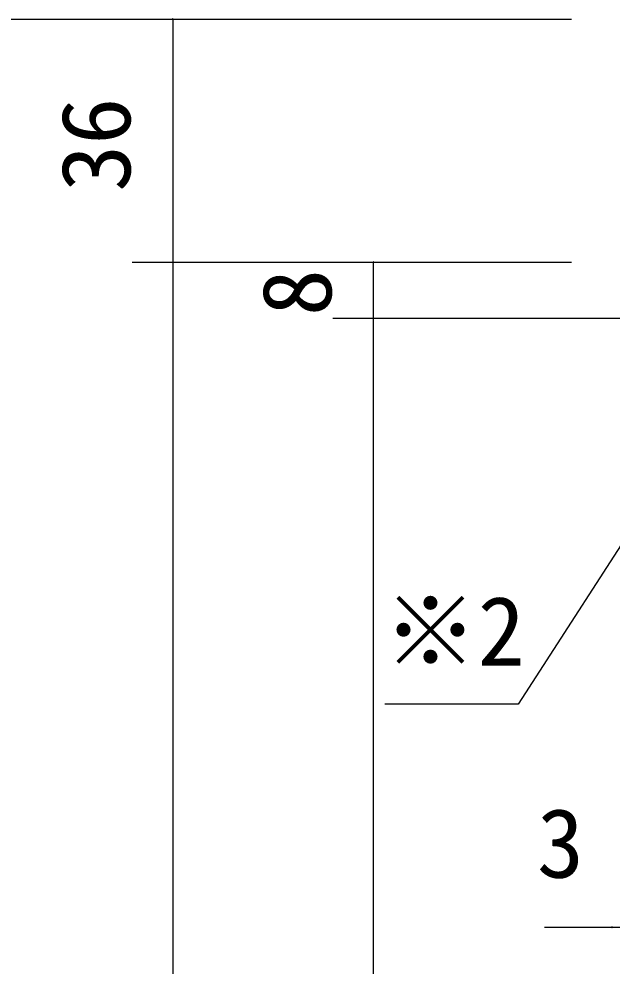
# Model space of a CAD drawing. Units: millimetres, scale not verified. Extents: x -800 to 800, y -554 to 554.
# Drawn here: x -595.1 to -507.3, y 303.9 to 444.2 of the extents above; entities that cross this region are included whole.
import ezdxf
from ezdxf.enums import TextEntityAlignment as Align

# ---------------------------------------------------------------- set-up
doc = ezdxf.new("R2010")
doc.units = ezdxf.units.MM
doc.header["$LTSCALE"] = 4
doc.layers.add('2-0', color=7, linetype='Continuous', lineweight=25)
doc.styles.add('ＭＳ ゴシック', font='')
doc.styles.get('ＭＳ ゴシック').set_extended_font_data('MS Gothic')

msp = doc.modelspace()

# ---------------------------------------------------------------- linework, layer by layer
at = {"layer": '2-0'}
for p, q in [((-608.024, 444.201), (-513.287, 444.201)), ((-572.341, 444.201), (-572.341, 185.393)), ((-572.3, 444.205), (-572.3, 444.201)), ((-578.342, 408.202), (-513.287, 408.202)), ((-572.3, 408.206), (-572.3, 408.202)), ((-542.654, 408.202), (-542.654, 185.392)), ((-542.614, 408.206), (-542.614, 408.202)), ((-548.655, 399.902), (-456.07, 399.902)), ((-542.614, 399.906), (-542.614, 399.902)), ((-517.285, 309.68), (-325.291, 309.68))]:
    msp.add_line(p, q, dxfattribs=at)
msp.add_lwpolyline([(-501.785, 372.75), (-521.193, 342.714), (-540.94, 342.714)], dxfattribs=at)
for centre, radius, start, end in [((-572.341, 444.201), 0.0406, 171.47734, 177.1857), ((-572.34, 444.201), 0.0417, 177.16921, 182.83079), ((-572.341, 444.201), 0.0406, 182.8143, 188.52266), ((-572.342, 444.201), 0.0394, 165.73039, 171.47234), ((-572.342, 444.2), 0.0394, 188.52766, 194.26961), ((-572.343, 444.201), 0.0386, 159.98079, 165.72588), ((-572.343, 444.2), 0.0386, 194.27412, 200.01921), ((-572.343, 444.201), 0.0382, 154.253, 159.97697), ((-572.343, 444.2), 0.0382, 200.02303, 205.747), ((-572.343, 444.201), 0.0381, 148.56433, 154.24997), ((-572.343, 444.2), 0.0381, 205.75003, 211.43567), ((-572.343, 444.201), 0.0382, 142.9248, 148.56207), ((-572.343, 444.2), 0.0382, 211.43793, 217.0752), ((-572.343, 444.201), 0.0384, 137.33795, 142.92323), ((-572.343, 444.2), 0.0384, 217.07677, 222.66205), ((-572.343, 444.201), 0.0388, 131.802, 137.33691), ((-572.343, 444.2), 0.0388, 222.66309, 228.198), ((-572.342, 444.201), 0.0392, 126.31149, 131.80132), ((-572.342, 444.201), 0.0392, 228.19868, 233.68851), ((-572.342, 444.2), 0.0397, 120.85895, 126.31098), ((-572.342, 444.201), 0.0397, 233.68902, 239.14105), ((-572.342, 444.2), 0.0403, 115.43664, 120.85842), ((-572.342, 444.202), 0.0403, 239.14158, 244.56336), ((-572.341, 444.199), 0.0409, 110.03809, 115.43593), ((-572.341, 444.202), 0.0409, 244.56407, 249.96191), ((-572.341, 444.198), 0.0416, 104.65949, 110.03706), ((-572.341, 444.203), 0.0416, 249.96294, 255.34051), ((-572.341, 444.198), 0.0424, 99.30078, 104.65806), ((-572.341, 444.204), 0.0424, 255.34194, 260.69922), ((-572.341, 444.197), 0.0434, 93.96635, 99.2989), ((-572.341, 444.205), 0.0434, 260.7011, 266.03365), ((-572.341, 444.195), 0.0446, 88.66717, 93.96855), ((-572.341, 444.206), 0.0446, 266.03145, 271.33283), ((-572.341, 444.196), 0.044, 83.37204, 88.68909), ((-572.341, 444.205), 0.044, 271.31091, 276.62796), ((-572.341, 444.197), 0.0429, 78.02417, 83.36993), ((-572.341, 444.204), 0.0429, 276.63007, 281.97583), ((-572.34, 444.198), 0.042, 72.65482, 78.02251), ((-572.34, 444.203), 0.042, 281.97749, 287.34518), ((-572.34, 444.199), 0.0412, 67.26614, 72.6536), ((-572.34, 444.203), 0.0412, 287.3464, 292.73386), ((-572.34, 444.199), 0.0406, 61.85613, 67.26529), ((-572.34, 444.202), 0.0406, 292.73471, 298.14387), ((-572.34, 444.2), 0.04, 56.41953, 61.85553), ((-572.34, 444.201), 0.04, 298.14447, 303.58047), ((-572.339, 444.2), 0.0395, 50.94907, 56.41903), ((-572.339, 444.201), 0.0395, 303.58097, 309.05093), ((-572.339, 444.201), 0.039, 45.43695, 50.94849), ((-572.339, 444.201), 0.039, 309.05151, 314.56305), ((-572.339, 444.201), 0.0386, 39.87649, 45.43611), ((-572.339, 444.2), 0.0386, 314.56389, 320.12351), ((-572.339, 444.201), 0.0383, 34.26384, 39.8752), ((-572.339, 444.2), 0.0383, 320.1248, 325.73616), ((-572.338, 444.201), 0.0381, 28.59965, 34.26194), ((-572.338, 444.2), 0.0381, 325.73806, 331.40035), ((-572.338, 444.201), 0.0381, 22.89051, 28.59701), ((-572.338, 444.2), 0.0381, 331.40299, 337.10949), ((-572.339, 444.201), 0.0384, 17.14995, 22.88709), ((-572.339, 444.2), 0.0384, 337.11291, 342.85005), ((-572.339, 444.201), 0.039, 11.3988, 17.14577), ((-572.339, 444.2), 0.039, 342.85423, 348.6012), ((-572.34, 444.201), 0.0399, 5.66473, 11.39401), ((-572.342, 444.201), 0.0413, 354.34042, 0.01909), ((-572.34, 444.201), 0.0399, 348.60599, 354.33527), ((-572.341, 408.202), 0.0406, 182.8143, 188.52266), ((-572.345, 408.202), 0.0365, 164.98205, 170.81891), ((-572.346, 408.202), 0.0352, 170.82015, 176.87476), ((-572.343, 408.202), 0.0379, 177.03052, 182.96948), ((-572.342, 408.202), 0.0394, 188.52766, 194.26961), ((-572.343, 408.202), 0.0379, 159.35032, 164.98281), ((-572.343, 408.202), 0.0386, 194.27412, 200.01921), ((-572.342, 408.201), 0.0393, 153.89716, 159.35252), ((-572.343, 408.202), 0.0382, 200.02303, 205.747), ((-572.341, 408.201), 0.0406, 148.5855, 153.90029), ((-572.343, 408.202), 0.0381, 205.75003, 211.43567), ((-572.343, 408.202), 0.0382, 211.43793, 217.0752), ((-572.34, 408.2), 0.0415, 143.37283, 148.58915), ((-572.34, 408.2), 0.0422, 138.21427, 143.37667), ((-572.343, 408.202), 0.0384, 217.07677, 222.66205), ((-572.343, 408.202), 0.0388, 222.66309, 228.198), ((-572.339, 408.2), 0.0424, 133.06491, 138.21801), ((-572.339, 408.2), 0.0424, 127.88189, 133.06831), ((-572.342, 408.202), 0.0392, 228.19868, 233.68851), ((-572.34, 408.2), 0.042, 122.62636, 127.88468), ((-572.342, 408.203), 0.0397, 233.68902, 239.14105), ((-572.342, 408.203), 0.0403, 239.14158, 244.56336), ((-572.34, 408.2), 0.0414, 117.26569, 122.62828), ((-572.34, 408.201), 0.0407, 111.77587, 117.26641), ((-572.341, 408.204), 0.0409, 244.56407, 249.96191), ((-572.341, 408.202), 0.0401, 106.14428, 111.7751), ((-572.341, 408.205), 0.0416, 249.96294, 255.34051), ((-572.341, 408.202), 0.0396, 100.3723, 106.14174), ((-572.341, 408.205), 0.0424, 255.34194, 260.69922), ((-572.341, 408.202), 0.0394, 94.47739, 100.36786), ((-572.341, 408.206), 0.0434, 260.70111, 266.03365), ((-572.341, 408.202), 0.0396, 88.49958, 94.47362), ((-572.341, 408.207), 0.0446, 266.03145, 271.33283), ((-572.341, 408.202), 0.0394, 82.56692, 88.50609), ((-572.341, 408.207), 0.044, 271.31091, 276.62796), ((-572.341, 408.202), 0.0394, 76.72834, 82.56154), ((-572.341, 408.206), 0.0429, 276.63007, 281.97583), ((-572.341, 408.202), 0.0398, 71.02356, 76.72486), ((-572.34, 408.205), 0.042, 281.97749, 287.34518), ((-572.341, 408.201), 0.0404, 65.46198, 71.02193), ((-572.34, 408.204), 0.0412, 287.3464, 292.73386), ((-572.341, 408.201), 0.0411, 60.03774, 65.46199), ((-572.34, 408.204), 0.0406, 292.73471, 298.14387), ((-572.342, 408.2), 0.0417, 54.73221, 60.0391), ((-572.34, 408.203), 0.04, 298.14447, 303.58047), ((-572.342, 408.2), 0.0422, 49.51672, 54.7346), ((-572.339, 408.203), 0.0395, 303.58097, 309.05093), ((-572.342, 408.2), 0.0425, 44.35521, 49.51985), ((-572.339, 408.202), 0.039, 309.05151, 314.56305), ((-572.342, 408.2), 0.0424, 39.20656, 44.35881), ((-572.339, 408.202), 0.0386, 314.56389, 320.12351), ((-572.342, 408.2), 0.0419, 34.02665, 39.21038), ((-572.339, 408.202), 0.0383, 320.1248, 325.73616), ((-572.341, 408.2), 0.0411, 28.77035, 34.03043), ((-572.338, 408.202), 0.0381, 325.73806, 331.40035), ((-572.34, 408.201), 0.04, 23.39371, 28.77379), ((-572.338, 408.202), 0.0381, 331.40299, 337.10949), ((-572.339, 408.201), 0.0386, 17.85659, 23.39643), ((-572.339, 408.202), 0.0384, 337.11291, 342.85005), ((-572.337, 408.202), 0.0372, 12.12611, 17.85814), ((-572.339, 408.202), 0.039, 342.85423, 348.6012), ((-572.336, 408.202), 0.0359, 6.18083, 12.12595), ((-572.342, 408.202), 0.0413, 354.34042, 0.01909), ((-572.34, 408.202), 0.0399, 348.60599, 354.33527), ((-542.652, 408.203), 0.0432, 167.97473, 172.87074), ((-542.645, 408.202), 0.0499, 177.74603, 182.25397), ((-542.653, 408.203), 0.0417, 162.93847, 167.97679), ((-542.65, 408.202), 0.0445, 172.86821, 177.65147), ((-542.643, 408.202), 0.0513, 182.11375, 186.61861), ((-542.648, 408.202), 0.0468, 186.61703, 191.4165), ((-542.652, 408.201), 0.0428, 191.41615, 196.52491), ((-542.655, 408.2), 0.0394, 196.52636, 201.9476), ((-542.656, 408.204), 0.0387, 152.34423, 157.73441), ((-542.654, 408.203), 0.0402, 157.73424, 162.93976), ((-542.658, 408.199), 0.0366, 201.95142, 207.67206), ((-542.66, 408.198), 0.0346, 207.67866, 213.66513), ((-542.657, 408.204), 0.0373, 146.76113, 152.3429), ((-542.661, 408.197), 0.0332, 213.67457, 219.87049), ((-542.658, 408.205), 0.0362, 140.99139, 146.75797), ((-542.659, 408.206), 0.0355, 135.05787, 140.98619), ((-542.661, 408.197), 0.0326, 219.88231, 226.20957), ((-542.659, 408.206), 0.0352, 129.00111, 135.05067), ((-542.661, 408.197), 0.0328, 226.22278, 232.58696), ((-542.659, 408.205), 0.0355, 122.8783, 128.99228), ((-542.66, 408.198), 0.0338, 232.60018, 238.8998), ((-542.658, 408.205), 0.0365, 116.75934, 122.86853), ((-542.659, 408.199), 0.0357, 238.91163, 245.04917), ((-542.657, 408.203), 0.0382, 110.72055, 116.74955), ((-542.658, 408.202), 0.0386, 245.05852, 250.95045), ((-542.657, 408.206), 0.0427, 250.9568, 256.54015), ((-542.656, 408.201), 0.0409, 104.83694, 110.71168), ((-542.656, 408.211), 0.0479, 256.54351, 261.77821), ((-542.655, 408.197), 0.0445, 99.17491, 104.82977), ((-542.655, 408.192), 0.0493, 93.78697, 99.16988), ((-542.655, 408.217), 0.0545, 261.77899, 266.6463), ((-542.655, 408.196), 0.0453, 88.52458, 94.20645), ((-542.655, 408.214), 0.051, 266.26949, 271.30949), ((-542.654, 408.213), 0.0285, 81.21355, 88.06793), ((-542.654, 408.195), 0.0317, 271.69662, 277.83727), ((-542.655, 408.209), 0.033, 75.11909, 81.22727), ((-542.655, 408.199), 0.0358, 277.82461, 283.43946), ((-542.656, 408.202), 0.0396, 283.42702, 288.63973), ((-542.656, 408.204), 0.0378, 69.62799, 75.13422), ((-542.658, 408.2), 0.0424, 64.59498, 69.64251), ((-542.657, 408.206), 0.0429, 288.62822, 293.55505), ((-542.66, 408.196), 0.0464, 59.88703, 64.60821), ((-542.658, 408.208), 0.0454, 293.54461, 298.29171), ((-542.659, 408.209), 0.0469, 298.28227, 302.9461), ((-542.661, 408.194), 0.0494, 55.38445, 59.89896), ((-542.662, 408.192), 0.0511, 50.97853, 55.39539), ((-542.659, 408.21), 0.0474, 302.93749, 307.60634), ((-542.662, 408.192), 0.0514, 46.56799, 50.98883), ((-542.658, 408.209), 0.0469, 307.59848, 312.35391), ((-542.658, 408.208), 0.0455, 312.34682, 317.26426), ((-542.661, 408.193), 0.0503, 42.05553, 46.57797), ((-542.66, 408.194), 0.048, 37.34507, 42.06539), ((-542.656, 408.207), 0.0436, 317.25817, 322.40618), ((-542.657, 408.196), 0.0448, 32.34043, 37.35479), ((-542.654, 408.205), 0.0413, 322.40156, 327.8391), ((-542.654, 408.198), 0.0411, 26.94635, 32.34963), ((-542.652, 408.204), 0.0389, 327.83672, 333.60811), ((-542.651, 408.2), 0.0373, 21.07338, 26.95409), ((-542.65, 408.203), 0.0368, 333.60895, 339.73645), ((-542.647, 408.201), 0.0337, 14.6484, 21.07792), ((-542.649, 408.203), 0.0351, 339.74153, 346.21653), ((-542.648, 408.202), 0.0339, 346.22651, 353.00161), ((-542.644, 408.202), 0.0306, 7.63226, 14.64724), ((-542.647, 408.202), 0.0336, 353.01629, 0.0022), ((-542.658, 399.905), 0.0366, 152.32794, 158.04858), ((-542.66, 399.906), 0.0346, 146.33487, 152.32134), ((-542.661, 399.907), 0.0332, 140.12951, 146.32543), ((-542.661, 399.907), 0.0326, 133.79043, 140.11769), ((-542.661, 399.907), 0.0328, 127.41304, 133.77722), ((-542.66, 399.906), 0.0338, 121.1002, 127.39982), ((-542.659, 399.905), 0.0357, 114.95083, 121.08837), ((-542.658, 399.902), 0.0386, 109.04955, 114.94148), ((-542.657, 399.898), 0.0427, 103.45985, 109.0432), ((-542.656, 399.893), 0.0479, 98.22179, 103.45649), ((-542.655, 399.887), 0.0545, 93.3537, 98.22101), ((-542.655, 399.89), 0.051, 88.69051, 93.73051), ((-542.654, 399.909), 0.0317, 82.16273, 88.30338), ((-542.655, 399.905), 0.0358, 76.56054, 82.17539), ((-542.656, 399.902), 0.0396, 71.36027, 76.57298), ((-542.657, 399.898), 0.0429, 66.44495, 71.37178), ((-542.658, 399.896), 0.0454, 61.70829, 66.45539), ((-542.659, 399.895), 0.0469, 57.0539, 61.71773), ((-542.659, 399.894), 0.0474, 52.39366, 57.06251), ((-542.658, 399.895), 0.0469, 47.64609, 52.40152), ((-542.658, 399.896), 0.0455, 42.73574, 47.65318), ((-542.656, 399.897), 0.0436, 37.59382, 42.74183), ((-542.654, 399.899), 0.0413, 32.1609, 37.59844), ((-542.642, 399.902), 0.0525, 177.80117, 182.19883), ((-542.647, 399.902), 0.0478, 182.22533, 186.86568), ((-542.65, 399.901), 0.0449, 186.86406, 191.71323), ((-542.652, 399.903), 0.0428, 163.47509, 168.58385), ((-542.648, 399.902), 0.0468, 168.5835, 173.38297), ((-542.643, 399.902), 0.0513, 173.38139, 177.88625), ((-542.655, 399.904), 0.0394, 158.0524, 163.47364), ((-542.652, 399.901), 0.0422, 191.71238, 196.78929), ((-542.655, 399.9), 0.0397, 196.78963, 202.10587), ((-542.657, 399.899), 0.0376, 202.10782, 207.66418), ((-542.658, 399.898), 0.0359, 207.66813, 213.45101), ((-542.659, 399.898), 0.0347, 213.45718, 219.43572), ((-542.66, 399.897), 0.034, 219.44406, 225.56899), ((-542.66, 399.897), 0.034, 225.57907, 231.78421), ((-542.659, 399.898), 0.0346, 231.7952, 238.00208), ((-542.659, 399.899), 0.0361, 238.01295, 244.13799), ((-542.658, 399.901), 0.0384, 244.14769, 250.11061), ((-542.657, 399.904), 0.0417, 250.11832, 255.84965), ((-542.656, 399.908), 0.0461, 255.85495, 261.30118), ((-542.655, 399.914), 0.0518, 261.30406, 266.42972), ((-542.655, 399.91), 0.048, 266.03149, 271.39248), ((-542.654, 399.892), 0.03, 271.81421, 278.31226), ((-542.655, 399.897), 0.0343, 278.29908, 284.16226), ((-542.656, 399.901), 0.0387, 284.14856, 289.51034), ((-542.657, 399.904), 0.0426, 289.49742, 294.48675), ((-542.659, 399.907), 0.0459, 294.47498, 299.21042), ((-542.66, 399.909), 0.0481, 299.19975, 303.78899), ((-542.66, 399.91), 0.0492, 303.7792, 308.32085), ((-542.66, 399.91), 0.0491, 308.31171, 312.89768), ((-542.659, 399.909), 0.0478, 312.88905, 317.60652), ((-542.658, 399.908), 0.0457, 317.59843, 322.53075), ((-542.656, 399.906), 0.043, 322.52346, 327.74927), ((-542.652, 399.9), 0.0389, 26.39189, 32.16328), ((-542.653, 399.905), 0.04, 327.74343, 333.33311), ((-542.65, 399.901), 0.0368, 20.26355, 26.39105), ((-542.65, 399.903), 0.037, 333.3298, 339.33855), ((-542.649, 399.901), 0.0351, 13.78347, 20.25847), ((-542.648, 399.902), 0.0343, 339.33926, 345.79632), ((-542.648, 399.902), 0.0339, 6.99839, 13.77349), ((-542.646, 399.902), 0.0322, 345.80266, 352.69773), ((-542.645, 399.902), 0.0309, 352.71085, 359.98143), ((-507.289, 309.679), 0.0381, 177.03903, 182.96097), ((-507.285, 309.68), 0.042, 182.81266, 188.39209), ((-507.285, 309.68), 0.042, 188.39413, 193.90092), ((-507.289, 309.679), 0.0379, 159.35032, 164.98281), ((-507.29, 309.679), 0.0365, 164.98205, 170.81891), ((-507.291, 309.679), 0.0352, 170.82015, 176.87476), ((-507.285, 309.68), 0.0421, 193.90182, 199.33495), ((-507.288, 309.678), 0.0393, 153.89716, 159.35252), ((-507.284, 309.68), 0.0423, 199.33486, 204.70272), ((-507.284, 309.68), 0.0424, 204.70183, 210.02055), ((-507.286, 309.678), 0.0406, 148.5855, 153.90029), ((-507.286, 309.677), 0.0415, 143.37283, 148.58915), ((-507.284, 309.68), 0.0424, 210.01911, 215.31063), ((-507.285, 309.677), 0.0422, 138.21427, 143.37667), ((-507.284, 309.68), 0.0423, 215.30887, 220.59895), ((-507.285, 309.677), 0.0424, 133.06491, 138.21801), ((-507.285, 309.679), 0.042, 220.59713, 225.91328), ((-507.285, 309.677), 0.0424, 127.88189, 133.06831), ((-507.285, 309.679), 0.0415, 225.91165, 231.28099), ((-507.285, 309.677), 0.042, 122.62636, 127.88468), ((-507.285, 309.679), 0.0409, 231.27983, 236.72693), ((-507.286, 309.678), 0.0403, 236.72652, 242.27093), ((-507.285, 309.678), 0.0414, 117.26569, 122.62828), ((-507.286, 309.678), 0.0407, 111.77587, 117.26641), ((-507.286, 309.678), 0.0397, 242.27156, 247.92537)]:
    msp.add_arc(centre, radius, start, end, dxfattribs=at)

# ---------------------------------------------------------------- texts
at = {"layer": '2-0', "style": 'ＭＳ ゴシック'}
for s, p in [('36', (-575.556, 418.627)), ('8', (-545.789, 400.209))]:
    msp.add_text(s, height=10.26, rotation=90, dxfattribs=at).set_placement(p, align=Align.BOTTOM_LEFT)
for s, p in [('※2', (-541.187, 345.349)), ('3', (-518.422, 313.931))]:
    msp.add_text(s, height=10.26, dxfattribs=at).set_placement(p, align=Align.BOTTOM_LEFT)

doc.saveas('drawing.dxf')
